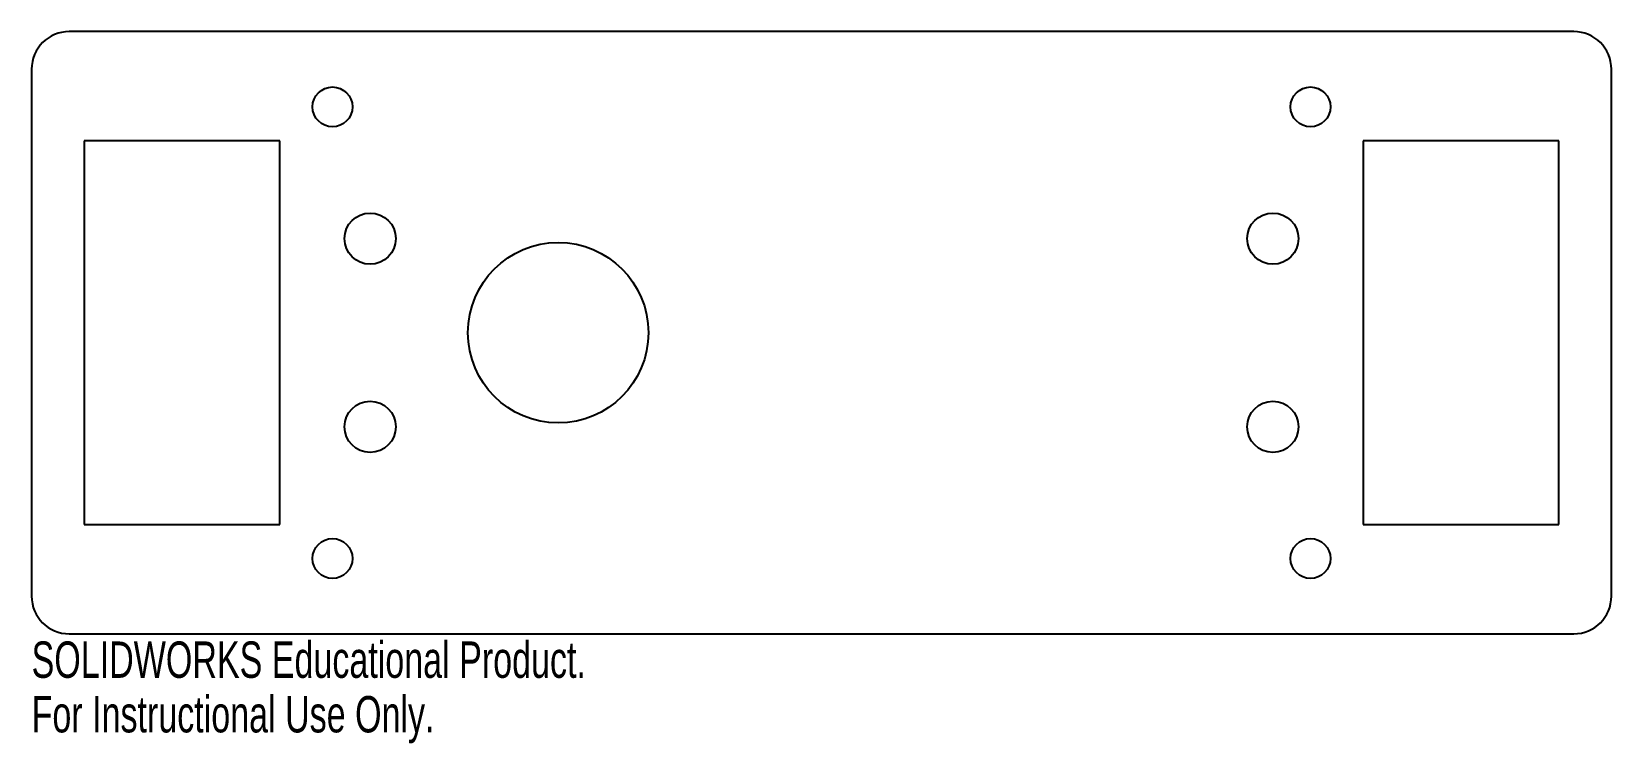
# Model space of a CAD drawing. Header units: millimetres. Extents: x -70 to 140, y -55 to 40.
import ezdxf

# ---------------------------------------------------------------- set-up
doc = ezdxf.new("R2010")
doc.units = ezdxf.units.MM
doc.styles.add('SLDTEXTSTYLE0', font='TXT', dxfattribs={"width": 0.7})

msp = doc.modelspace()

# ---------------------------------------------------------------- linework, layer by layer
at = {"color": 7, "linetype": 'Continuous', "lineweight": 25}
for p, q in [((135, 40), (-65, 40)), ((-70, 35), (-70, -35)), ((140, -35), (140, 35)), ((-63, 25.5), (-63, -25.5)), ((-37, 25.5), (-63, 25.5)), ((-37, -25.5), (-37, 25.5)), ((107, 25.5), (107, -25.5)), ((133, 25.5), (107, 25.5)), ((133, -25.5), (133, 25.5)), ((-63, -25.5), (-37, -25.5)), ((107, -25.5), (133, -25.5)), ((-65, -40), (135, -40))]:
    msp.add_line(p, q, dxfattribs=at)
for centre, radius in [((-30, 30), 2.65), ((100, 30), 2.65), ((-25, 12.5), 3.4), ((95, 12.5), 3.4), ((0, 0), 11.99), ((-25, -12.5), 3.4), ((95, -12.5), 3.4), ((-30, -30), 2.65), ((100, -30), 2.65)]:
    msp.add_circle(centre, radius, dxfattribs=at)
for centre, start, end in [((-65, 35), 90, 180), ((135, 35), 0, 90), ((-65, -35), 180, 270), ((135, -35), 270, 0)]:
    msp.add_arc(centre, 5, start, end, dxfattribs=at)

# ---------------------------------------------------------------- texts
at = {"color": 7, "linetype": 'Continuous', "char_height": 4.8336, "attachment_point": 1, "style": 'SLDTEXTSTYLE0'}
for s, insert in [('SOLIDWORKS Educational Product.', (-70, -41.02)), ('For Instructional Use Only.', (-70, -48.27))]:
    msp.add_mtext(s, dxfattribs=dict(at, insert=insert))

doc.saveas('drawing.dxf')
